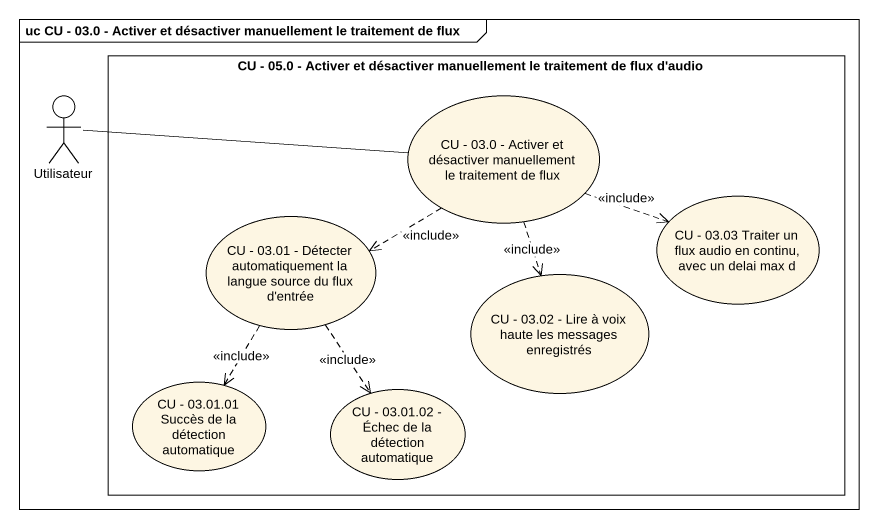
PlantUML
@startuml
mainframe uc CU - 03.0 - Activer et désactiver manuellement le traitement de flux
actor Utilisateur
rectangle "CU - 05.0 - Activer et désactiver manuellement le traitement de flux d'audio" as CU_05_0_Activer_et {
  usecase "CU - 03.0 - Activer et désactiver manuellement le traitement de flux" as CU_03_0_Activer_et
  usecase "CU - 03.03 Traiter un flux audio en continu, avec un delai max d" as CU_03_03_Traiter_un_flux
  usecase "CU - 03.01 - Détecter automatiquement la langue source du flux d'entrée" as CU_03_01_Détecter
  usecase "CU - 03.02 - Lire à voix haute les messages enregistrés" as CU_03_02_Lire_à_voix_haute
  usecase "CU - 03.01.01 Succès de la détection automatique" as CU_03_01_01_Succès_de_la
  usecase "CU - 03.01.02 - Échec de la détection automatique" as CU_03_01_02_Échec_de_la
}
CU_03_0_Activer_et -left- Utilisateur
CU_03_0_Activer_et .right.> CU_03_03_Traiter_un_flux : <<include>>
CU_03_0_Activer_et .left.> CU_03_01_Détecter : <<include>>
CU_03_0_Activer_et ..> CU_03_02_Lire_à_voix_haute : <<include>>
CU_03_01_Détecter ..> CU_03_01_01_Succès_de_la : <<include>>
CU_03_01_Détecter ..> CU_03_01_02_Échec_de_la : <<include>>
@enduml
